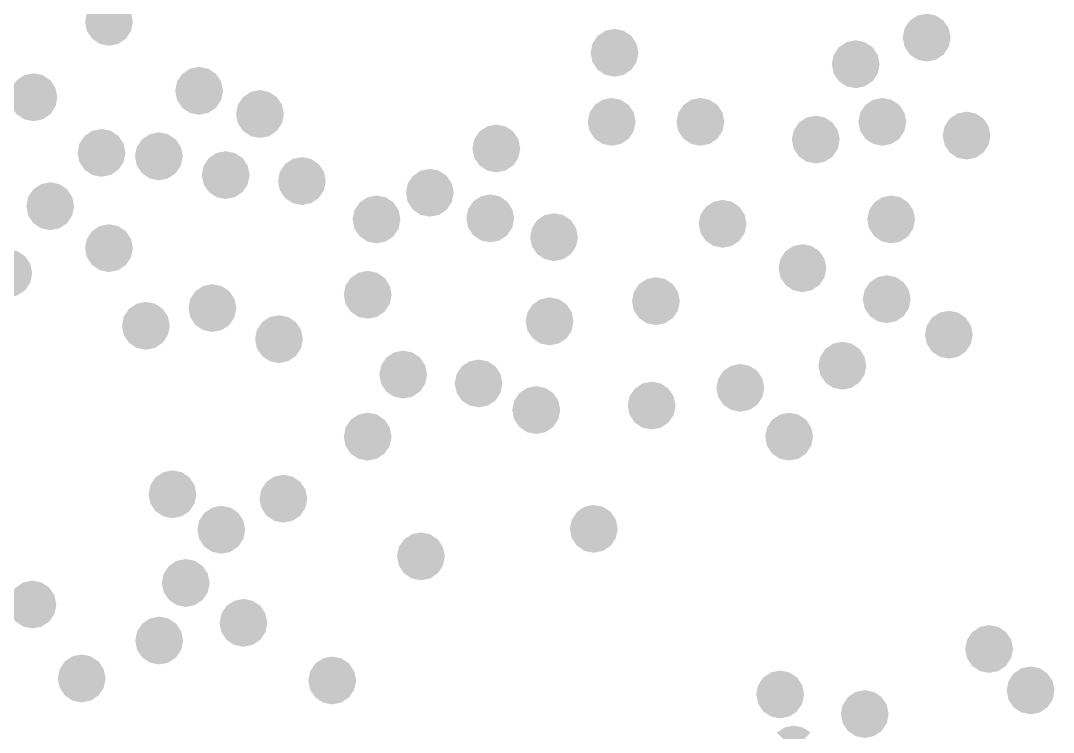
# Model space of a CAD drawing. Header units: millimetres. Extents: x 87938 to 265635, y 330093 to 434310.
# Drawn here: x 234868 to 236099, y 385795 to 386643 of the extents above; entities that cross this region are included whole.
import ezdxf

# ---------------------------------------------------------------- set-up
doc = ezdxf.new("R2010")
doc.units = ezdxf.units.MM

# ---------------------------------------------------------------- blocks, each defined once
blk = doc.blocks.new('A$C3F56660F')
at = {"lineweight": 0}
for points in [[(2596.2, 5117.8), (2596.2, 5146.4), (2576, 5138), (2585.3, 5144.2)], [(2596.2, 5117.8), (2616.3, 5138), (2596.2, 5146.4), (2607.1, 5144.2)], [(2596.2, 5117.8), (2576, 5138), (2567.7, 5117.8), (2569.8, 5128.8)], [(2596.2, 5117.8), (2624.7, 5117.8), (2616.3, 5138), (2622.5, 5128.8)], [(3570.9, 5099), (3570.9, 5127.5), (3550.8, 5119.1), (3560, 5125.3)], [(3570.9, 5099), (3591.1, 5119.1), (3570.9, 5127.5), (3581.8, 5125.3)], [(2596.2, 5117.8), (2567.7, 5117.8), (2576, 5097.7), (2569.8, 5106.9)], [(2596.2, 5117.8), (2576, 5097.7), (2596.2, 5089.3), (2585.3, 5091.5)], [(2596.2, 5117.8), (2596.2, 5089.3), (2616.3, 5097.7), (2607.1, 5091.5)], [(2596.2, 5117.8), (2616.3, 5097.7), (2624.7, 5117.8), (2622.5, 5106.9)], [(3198.8, 5080.9), (3198.8, 5109.4), (3178.6, 5101), (3187.9, 5107.2)], [(3198.8, 5080.9), (3219, 5101), (3198.8, 5109.4), (3209.7, 5107.2)], [(3570.9, 5099), (3550.8, 5119.1), (3542.4, 5099), (3544.6, 5109.9)], [(3570.9, 5099), (3599.4, 5099), (3591.1, 5119.1), (3597.3, 5109.9)], [(3198.8, 5080.9), (3178.6, 5101), (3170.3, 5080.9), (3172.5, 5091.8)], [(3198.8, 5080.9), (3227.3, 5080.9), (3219, 5101), (3225.1, 5091.8)], [(3570.9, 5099), (3542.4, 5099), (3550.8, 5078.8), (3544.6, 5088.1)], [(3570.9, 5099), (3550.8, 5078.8), (3570.9, 5070.5), (3560, 5072.6)], [(3570.9, 5099), (3570.9, 5070.5), (3591.1, 5078.8), (3581.8, 5072.6)], [(3570.9, 5099), (3591.1, 5078.8), (3599.4, 5099), (3597.3, 5088.1)], [(3486.3, 5067.3), (3466.2, 5087.4), (3457.8, 5067.3), (3460, 5078.2)], [(3486.3, 5067.3), (3486.3, 5095.8), (3466.2, 5087.4), (3475.4, 5093.6)], [(3486.3, 5067.3), (3506.5, 5087.4), (3486.3, 5095.8), (3497.2, 5093.6)], [(3486.3, 5067.3), (3514.8, 5067.3), (3506.5, 5087.4), (3512.7, 5078.2)], [(3198.8, 5080.9), (3170.3, 5080.9), (3178.6, 5060.7), (3172.5, 5070)], [(3198.8, 5080.9), (3178.6, 5060.7), (3198.8, 5052.4), (3187.9, 5054.5)], [(3198.8, 5080.9), (3198.8, 5052.4), (3219, 5060.7), (3209.7, 5054.5)], [(3198.8, 5080.9), (3219, 5060.7), (3227.3, 5080.9), (3225.1, 5070)], [(2703.6, 5035.6), (2703.6, 5064.1), (2683.5, 5055.7), (2692.7, 5061.9)], [(2703.6, 5035.6), (2723.8, 5055.7), (2703.6, 5064.1), (2714.5, 5061.9)], [(3486.3, 5067.3), (3457.8, 5067.3), (3466.2, 5047.1), (3460, 5056.4)], [(3486.3, 5067.3), (3466.2, 5047.1), (3486.3, 5038.8), (3475.4, 5040.9)], [(3486.3, 5067.3), (3486.3, 5038.8), (3506.5, 5047.1), (3497.2, 5040.9)], [(3486.3, 5067.3), (3506.5, 5047.1), (3514.8, 5067.3), (3512.7, 5056.4)], [(2506.2, 5027.9), (2486, 5048.1), (2477.7, 5027.9), (2479.8, 5038.8)], [(2506.2, 5027.9), (2506.2, 5056.4), (2486, 5048.1), (2495.3, 5054.3)], [(2506.2, 5027.9), (2526.4, 5048.1), (2506.2, 5056.4), (2517.1, 5054.3)], [(2506.2, 5027.9), (2534.7, 5027.9), (2526.4, 5048.1), (2532.5, 5038.8)], [(2703.6, 5035.6), (2683.5, 5055.7), (2675.1, 5035.6), (2677.3, 5046.5)], [(2703.6, 5035.6), (2732.1, 5035.6), (2723.8, 5055.7), (2730, 5046.5)], [(2703.6, 5035.6), (2675.1, 5035.6), (2683.5, 5015.4), (2677.3, 5024.7)], [(2703.6, 5035.6), (2683.5, 5015.4), (2703.6, 5007.1), (2692.7, 5009.2)], [(2703.6, 5035.6), (2703.6, 5007.1), (2723.8, 5015.4), (2714.5, 5009.2)], [(2703.6, 5035.6), (2723.8, 5015.4), (2732.1, 5035.6), (2730, 5024.7)], [(2776.2, 5008), (2776.2, 5036.5), (2756, 5028.1), (2765.3, 5034.3)], [(2776.2, 5008), (2796.3, 5028.1), (2776.2, 5036.5), (2787.1, 5034.3)], [(2506.2, 5027.9), (2477.7, 5027.9), (2486, 5007.8), (2479.8, 5017)], [(2506.2, 5027.9), (2486, 5007.8), (2506.2, 4999.4), (2495.3, 5001.6)], [(2506.2, 5027.9), (2506.2, 4999.4), (2526.4, 5007.8), (2517.1, 5001.6)], [(2506.2, 5027.9), (2526.4, 5007.8), (2534.7, 5027.9), (2532.5, 5017)], [(2776.2, 5008), (2756, 5028.1), (2747.7, 5008), (2749.8, 5018.9)], [(2776.2, 5008), (2804.7, 5008), (2796.3, 5028.1), (2802.5, 5018.9)], [(3195.5, 4998.6), (3195.5, 5027.1), (3175.3, 5018.8), (3184.5, 5024.9)], [(3195.5, 4998.6), (3215.6, 5018.8), (3195.5, 5027.1), (3206.4, 5024.9)], [(3301.2, 4998.6), (3301.2, 5027.1), (3281.1, 5018.8), (3290.3, 5024.9)], [(3301.2, 4998.6), (3321.4, 5018.8), (3301.2, 5027.1), (3312.1, 5024.9)], [(3518, 4998.6), (3518, 5027.1), (3497.9, 5018.8), (3507.1, 5024.9)], [(3518, 4998.6), (3538.2, 5018.8), (3518, 5027.1), (3529, 5024.9)], [(3195.5, 4998.6), (3175.3, 5018.8), (3166.9, 4998.6), (3169.1, 5009.5)], [(3195.5, 4998.6), (3224, 4998.6), (3215.6, 5018.8), (3221.8, 5009.5)], [(3301.2, 4998.6), (3281.1, 5018.8), (3272.7, 4998.6), (3274.9, 5009.5)], [(3301.2, 4998.6), (3329.7, 4998.6), (3321.4, 5018.8), (3327.6, 5009.5)], [(3518, 4998.6), (3497.9, 5018.8), (3489.5, 4998.6), (3491.7, 5009.5)], [(3518, 4998.6), (3546.6, 4998.6), (3538.2, 5018.8), (3544.4, 5009.5)], [(3618.5, 4982.2), (3618.5, 5010.7), (3598.3, 5002.4), (3607.6, 5008.6)], [(3618.5, 4982.2), (3638.7, 5002.4), (3618.5, 5010.7), (3629.4, 5008.6)], [(2776.2, 5008), (2747.7, 5008), (2756, 4987.8), (2749.8, 4997)], [(2776.2, 5008), (2756, 4987.8), (2776.2, 4979.4), (2765.3, 4981.6)], [(2776.2, 5008), (2776.2, 4979.4), (2796.3, 4987.8), (2787.1, 4981.6)], [(2776.2, 5008), (2796.3, 4987.8), (2804.7, 5008), (2802.5, 4997)], [(3195.5, 4998.6), (3166.9, 4998.6), (3175.3, 4978.4), (3169.1, 4987.7)], [(3195.5, 4998.6), (3175.3, 4978.4), (3195.5, 4970.1), (3184.5, 4972.3)], [(3195.5, 4998.6), (3195.5, 4970.1), (3215.6, 4978.4), (3206.4, 4972.3)], [(3195.5, 4998.6), (3215.6, 4978.4), (3224, 4998.6), (3221.8, 4987.7)], [(3301.2, 4998.6), (3272.7, 4998.6), (3281.1, 4978.4), (3274.9, 4987.7)], [(3301.2, 4998.6), (3281.1, 4978.4), (3301.2, 4970.1), (3290.3, 4972.3)], [(3301.2, 4998.6), (3301.2, 4970.1), (3321.4, 4978.4), (3312.1, 4972.3)], [(3301.2, 4998.6), (3321.4, 4978.4), (3329.7, 4998.6), (3327.6, 4987.7)], [(3438.7, 4977.5), (3438.7, 5006), (3418.6, 4997.6), (3427.8, 5003.8)], [(3438.7, 4977.5), (3458.9, 4997.6), (3438.7, 5006), (3449.6, 5003.8)], [(3518, 4998.6), (3489.5, 4998.6), (3497.9, 4978.4), (3491.7, 4987.7)], [(3518, 4998.6), (3497.9, 4978.4), (3518, 4970.1), (3507.1, 4972.3)], [(3518, 4998.6), (3518, 4970.1), (3538.2, 4978.4), (3529, 4972.3)], [(3518, 4998.6), (3538.2, 4978.4), (3546.6, 4998.6), (3544.4, 4987.7)], [(3618.5, 4982.2), (3598.3, 5002.4), (3590, 4982.2), (3592.2, 4993.1)], [(3618.5, 4982.2), (3647, 4982.2), (3638.7, 5002.4), (3644.8, 4993.1)], [(2587.3, 4961.6), (2587.3, 4990.1), (2567.1, 4981.8), (2576.4, 4988)], [(2587.3, 4961.6), (2607.4, 4981.8), (2587.3, 4990.1), (2598.2, 4988)], [(2655.7, 4957.6), (2655.7, 4986.1), (2635.5, 4977.7), (2644.8, 4983.9)], [(2655.7, 4957.6), (2675.8, 4977.7), (2655.7, 4986.1), (2666.6, 4983.9)], [(3058, 4966.9), (3037.8, 4987.1), (3029.4, 4966.9), (3031.6, 4977.8)], [(3058, 4966.9), (3058, 4995.4), (3037.8, 4987.1), (3047, 4993.2)], [(3058, 4966.9), (3078.1, 4987.1), (3058, 4995.4), (3068.9, 4993.2)], [(3058, 4966.9), (3086.5, 4966.9), (3078.1, 4987.1), (3084.3, 4977.8)], [(3438.7, 4977.5), (3418.6, 4997.6), (3410.2, 4977.5), (3412.4, 4988.4)], [(3438.7, 4977.5), (3467.2, 4977.5), (3458.9, 4997.6), (3465.1, 4988.4)], [(2587.3, 4961.6), (2567.1, 4981.8), (2558.8, 4961.6), (2560.9, 4972.5)], [(2587.3, 4961.6), (2615.8, 4961.6), (2607.4, 4981.8), (2613.6, 4972.5)], [(2655.7, 4957.6), (2635.5, 4977.7), (2627.2, 4957.6), (2629.3, 4968.5)], [(2655.7, 4957.6), (2684.2, 4957.6), (2675.8, 4977.7), (2682, 4968.5)], [(3438.7, 4977.5), (3410.2, 4977.5), (3418.6, 4957.3), (3412.4, 4966.6)], [(3438.7, 4977.5), (3418.6, 4957.3), (3438.7, 4949), (3427.8, 4951.1)], [(3438.7, 4977.5), (3438.7, 4949), (3458.9, 4957.3), (3449.6, 4951.1)], [(3438.7, 4977.5), (3458.9, 4957.3), (3467.2, 4977.5), (3465.1, 4966.6)], [(3618.5, 4982.2), (3590, 4982.2), (3598.3, 4962.1), (3592.2, 4971.3)], [(3618.5, 4982.2), (3598.3, 4962.1), (3618.5, 4953.7), (3607.6, 4955.9)], [(3618.5, 4982.2), (3618.5, 4953.7), (3638.7, 4962.1), (3629.4, 4955.9)], [(3618.5, 4982.2), (3638.7, 4962.1), (3647, 4982.2), (3644.8, 4971.3)], [(2587.3, 4961.6), (2558.8, 4961.6), (2567.1, 4941.5), (2560.9, 4950.7)], [(2587.3, 4961.6), (2567.1, 4941.5), (2587.3, 4933.1), (2576.4, 4935.3)], [(2587.3, 4961.6), (2587.3, 4933.1), (2607.4, 4941.5), (2598.2, 4935.3)], [(2587.3, 4961.6), (2607.4, 4941.5), (2615.8, 4961.6), (2613.6, 4950.7)], [(2735.4, 4935.2), (2735.4, 4963.7), (2715.2, 4955.4), (2724.4, 4961.5)], [(2735.4, 4935.2), (2755.5, 4955.4), (2735.4, 4963.7), (2746.3, 4961.5)], [(3058, 4966.9), (3029.4, 4966.9), (3037.8, 4946.7), (3031.6, 4956)], [(3058, 4966.9), (3037.8, 4946.7), (3058, 4938.4), (3047, 4940.6)], [(3058, 4966.9), (3058, 4938.4), (3078.1, 4946.7), (3068.9, 4940.6)], [(3058, 4966.9), (3078.1, 4946.7), (3086.5, 4966.9), (3084.3, 4956)], [(2655.7, 4957.6), (2627.2, 4957.6), (2635.5, 4937.4), (2629.3, 4946.7)], [(2655.7, 4957.6), (2635.5, 4937.4), (2655.7, 4929), (2644.8, 4931.2)], [(2655.7, 4957.6), (2655.7, 4929), (2675.8, 4937.4), (2666.6, 4931.2)], [(2655.7, 4957.6), (2675.8, 4937.4), (2684.2, 4957.6), (2682, 4946.7)], [(2735.4, 4935.2), (2715.2, 4955.4), (2706.8, 4935.2), (2709, 4946.1)], [(2735.4, 4935.2), (2763.9, 4935.2), (2755.5, 4955.4), (2761.7, 4946.1)], [(2826.2, 4928), (2826.2, 4956.6), (2806, 4948.2), (2815.3, 4954.4)], [(2826.2, 4928), (2846.3, 4948.2), (2826.2, 4956.6), (2837.1, 4954.4)], [(2826.2, 4928), (2806, 4948.2), (2797.7, 4928), (2799.8, 4939)], [(2826.2, 4928), (2854.7, 4928), (2846.3, 4948.2), (2852.5, 4939)], [(2978.6, 4914.1), (2978.6, 4942.6), (2958.5, 4934.2), (2967.7, 4940.4)], [(2978.6, 4914.1), (2998.8, 4934.2), (2978.6, 4942.6), (2989.5, 4940.4)], [(2526.2, 4898.1), (2526.2, 4926.6), (2506, 4918.2), (2515.3, 4924.4)], [(2526.2, 4898.1), (2546.3, 4918.2), (2526.2, 4926.6), (2537.1, 4924.4)], [(2735.4, 4935.2), (2706.8, 4935.2), (2715.2, 4915), (2709, 4924.3)], [(2735.4, 4935.2), (2715.2, 4915), (2735.4, 4906.7), (2724.4, 4908.9)], [(2735.4, 4935.2), (2735.4, 4906.7), (2755.5, 4915), (2746.3, 4908.9)], [(2735.4, 4935.2), (2755.5, 4915), (2763.9, 4935.2), (2761.7, 4924.3)], [(2826.2, 4928), (2797.7, 4928), (2806, 4907.9), (2799.8, 4917.1)], [(2826.2, 4928), (2806, 4907.9), (2826.2, 4899.5), (2815.3, 4901.7)], [(2826.2, 4928), (2826.2, 4899.5), (2846.3, 4907.9), (2837.1, 4901.7)], [(2826.2, 4928), (2846.3, 4907.9), (2854.7, 4928), (2852.5, 4917.1)], [(2978.6, 4914.1), (2958.5, 4934.2), (2950.1, 4914.1), (2952.3, 4925)], [(2978.6, 4914.1), (3007.1, 4914.1), (2998.8, 4934.2), (3005, 4925)], [(2526.2, 4898.1), (2506, 4918.2), (2497.7, 4898.1), (2499.8, 4909)], [(2526.2, 4898.1), (2554.7, 4898.1), (2546.3, 4918.2), (2552.5, 4909)], [(2978.6, 4914.1), (2950.1, 4914.1), (2958.5, 4893.9), (2952.3, 4903.2)], [(2978.6, 4914.1), (2958.5, 4893.9), (2978.6, 4885.6), (2967.7, 4887.7)], [(2978.6, 4914.1), (2978.6, 4885.6), (2998.8, 4893.9), (2989.5, 4887.7)], [(2978.6, 4914.1), (2998.8, 4893.9), (3007.1, 4914.1), (3005, 4903.2)], [(3050.7, 4883.6), (3050.7, 4912.1), (3030.5, 4903.7), (3039.8, 4909.9)], [(3050.7, 4883.6), (3070.8, 4903.7), (3050.7, 4912.1), (3061.6, 4909.9)], [(2915.2, 4882.4), (2895, 4902.5), (2886.6, 4882.4), (2888.8, 4893.3)], [(2915.2, 4882.4), (2915.2, 4910.9), (2895, 4902.5), (2904.3, 4908.7)], [(2915.2, 4882.4), (2935.3, 4902.5), (2915.2, 4910.9), (2926.1, 4908.7)], [(2915.2, 4882.4), (2943.7, 4882.4), (2935.3, 4902.5), (2941.5, 4893.3)], [(3050.7, 4883.6), (3030.5, 4903.7), (3022.2, 4883.6), (3024.3, 4894.5)], [(3050.7, 4883.6), (3079.2, 4883.6), (3070.8, 4903.7), (3077, 4894.5)], [(3327.7, 4877.1), (3327.7, 4905.6), (3307.5, 4897.2), (3316.8, 4903.4)], [(3327.7, 4877.1), (3347.8, 4897.2), (3327.7, 4905.6), (3338.6, 4903.4)], [(3528.6, 4882.4), (3508.5, 4902.5), (3500.1, 4882.4), (3502.3, 4893.3)], [(3528.6, 4882.4), (3528.6, 4910.9), (3508.5, 4902.5), (3517.7, 4908.7)], [(3528.6, 4882.4), (3548.8, 4902.5), (3528.6, 4910.9), (3539.5, 4908.7)], [(3528.6, 4882.4), (3557.1, 4882.4), (3548.8, 4902.5), (3555, 4893.3)], [(2526.2, 4898.1), (2497.7, 4898.1), (2506, 4877.9), (2499.8, 4887.2)], [(2526.2, 4898.1), (2506, 4877.9), (2526.2, 4869.6), (2515.3, 4871.7)], [(2526.2, 4898.1), (2526.2, 4869.6), (2546.3, 4877.9), (2537.1, 4871.7)], [(2526.2, 4898.1), (2546.3, 4877.9), (2554.7, 4898.1), (2552.5, 4887.2)], [(3126.7, 4861.2), (3126.7, 4889.7), (3106.5, 4881.4), (3115.8, 4887.6)], [(3126.7, 4861.2), (3146.9, 4881.4), (3126.7, 4889.7), (3137.6, 4887.6)], [(3327.7, 4877.1), (3307.5, 4897.2), (3299.1, 4877.1), (3301.3, 4888)], [(3327.7, 4877.1), (3356.2, 4877.1), (3347.8, 4897.2), (3354, 4888)], [(2596.2, 4848.1), (2596.2, 4876.6), (2576, 4868.3), (2585.3, 4874.5)], [(2596.2, 4848.1), (2616.3, 4868.3), (2596.2, 4876.6), (2607.1, 4874.5)], [(2915.2, 4882.4), (2886.6, 4882.4), (2895, 4862.2), (2888.8, 4871.5)], [(2915.2, 4882.4), (2895, 4862.2), (2915.2, 4853.9), (2904.3, 4856)], [(2915.2, 4882.4), (2915.2, 4853.9), (2935.3, 4862.2), (2926.1, 4856)], [(2915.2, 4882.4), (2935.3, 4862.2), (2943.7, 4882.4), (2941.5, 4871.5)], [(3050.7, 4883.6), (3022.2, 4883.6), (3030.5, 4863.4), (3024.3, 4872.7)], [(3050.7, 4883.6), (3030.5, 4863.4), (3050.7, 4855.1), (3039.8, 4857.2)], [(3050.7, 4883.6), (3050.7, 4855.1), (3070.8, 4863.4), (3061.6, 4857.2)], [(3050.7, 4883.6), (3070.8, 4863.4), (3079.2, 4883.6), (3077, 4872.7)], [(3126.7, 4861.2), (3106.5, 4881.4), (3098.2, 4861.2), (3100.4, 4872.1)], [(3126.7, 4861.2), (3155.2, 4861.2), (3146.9, 4881.4), (3153, 4872.1)], [(3327.7, 4877.1), (3299.1, 4877.1), (3307.5, 4856.9), (3301.3, 4866.2)], [(3327.7, 4877.1), (3307.5, 4856.9), (3327.7, 4848.6), (3316.8, 4850.7)], [(3327.7, 4877.1), (3327.7, 4848.6), (3347.8, 4856.9), (3338.6, 4850.7)], [(3327.7, 4877.1), (3347.8, 4856.9), (3356.2, 4877.1), (3354, 4866.2)], [(3528.6, 4882.4), (3500.1, 4882.4), (3508.5, 4862.2), (3502.3, 4871.5)], [(3528.6, 4882.4), (3508.5, 4862.2), (3528.6, 4853.9), (3517.7, 4856)], [(3528.6, 4882.4), (3528.6, 4853.9), (3548.8, 4862.2), (3539.5, 4856)], [(3528.6, 4882.4), (3548.8, 4862.2), (3557.1, 4882.4), (3555, 4871.5)], [(2596.2, 4848.1), (2576, 4868.3), (2567.7, 4848.1), (2569.8, 4859)], [(2596.2, 4848.1), (2624.7, 4848.1), (2616.3, 4868.3), (2622.5, 4859)], [(3126.7, 4861.2), (3098.2, 4861.2), (3106.5, 4841.1), (3100.4, 4850.3)], [(3126.7, 4861.2), (3106.5, 4841.1), (3126.7, 4832.7), (3115.8, 4834.9)], [(3126.7, 4861.2), (3126.7, 4832.7), (3146.9, 4841.1), (3137.6, 4834.9)], [(3126.7, 4861.2), (3146.9, 4841.1), (3155.2, 4861.2), (3153, 4850.3)], [(3422.9, 4824.3), (3422.9, 4852.8), (3402.7, 4844.4), (3411.9, 4850.6)], [(3422.9, 4824.3), (3443, 4844.4), (3422.9, 4852.8), (3433.8, 4850.6)], [(2476.2, 4818.2), (2496.4, 4838.3), (2476.2, 4846.7), (2487.1, 4844.5)], [(2476.2, 4818.2), (2504.7, 4818.2), (2496.4, 4838.3), (2502.5, 4829.1)], [(2596.2, 4848.1), (2567.7, 4848.1), (2576, 4828), (2569.8, 4837.2)], [(2596.2, 4848.1), (2576, 4828), (2596.2, 4819.6), (2585.3, 4821.8)], [(2596.2, 4848.1), (2596.2, 4819.6), (2616.3, 4828), (2607.1, 4821.8)], [(2596.2, 4848.1), (2616.3, 4828), (2624.7, 4848.1), (2622.5, 4837.2)], [(3422.9, 4824.3), (3402.7, 4844.4), (3394.3, 4824.3), (3396.5, 4835.2)], [(3422.9, 4824.3), (3451.4, 4824.3), (3443, 4844.4), (3449.2, 4835.2)], [(2476.2, 4818.2), (2476.2, 4789.6), (2496.4, 4798), (2487.1, 4791.8)], [(2476.2, 4818.2), (2496.4, 4798), (2504.7, 4818.2), (2502.5, 4807.2)], [(2904.6, 4792.6), (2904.6, 4821.1), (2884.4, 4812.7), (2893.7, 4818.9)], [(2904.6, 4792.6), (2924.7, 4812.7), (2904.6, 4821.1), (2915.5, 4818.9)], [(3248.2, 4784.9), (3248.2, 4813.4), (3228, 4805.1), (3237.3, 4811.3)], [(3248.2, 4784.9), (3268.3, 4805.1), (3248.2, 4813.4), (3259.1, 4811.3)], [(3422.9, 4824.3), (3394.3, 4824.3), (3402.7, 4804.1), (3396.5, 4813.3)], [(3422.9, 4824.3), (3402.7, 4804.1), (3422.9, 4795.7), (3411.9, 4797.9)], [(3422.9, 4824.3), (3422.9, 4795.7), (3443, 4804.1), (3433.8, 4797.9)], [(3422.9, 4824.3), (3443, 4804.1), (3451.4, 4824.3), (3449.2, 4813.3)], [(3523.3, 4787.3), (3523.3, 4815.8), (3503.2, 4807.4), (3512.4, 4813.6)], [(3523.3, 4787.3), (3543.5, 4807.4), (3523.3, 4815.8), (3534.2, 4813.6)], [(2719.5, 4776.7), (2719.5, 4805.2), (2699.3, 4796.9), (2708.6, 4803)], [(2719.5, 4776.7), (2739.6, 4796.9), (2719.5, 4805.2), (2730.4, 4803)], [(2904.6, 4792.6), (2884.4, 4812.7), (2876.1, 4792.6), (2878.2, 4803.5)], [(2904.6, 4792.6), (2933.1, 4792.6), (2924.7, 4812.7), (2930.9, 4803.5)], [(3248.2, 4784.9), (3228, 4805.1), (3219.7, 4784.9), (3221.8, 4795.8)], [(3248.2, 4784.9), (3276.7, 4784.9), (3268.3, 4805.1), (3274.5, 4795.8)], [(3523.3, 4787.3), (3503.2, 4807.4), (3494.8, 4787.3), (3497, 4798.2)], [(3523.3, 4787.3), (3551.8, 4787.3), (3543.5, 4807.4), (3549.7, 4798.2)], [(2719.5, 4776.7), (2699.3, 4796.9), (2691, 4776.7), (2693.1, 4787.6)], [(2719.5, 4776.7), (2748, 4776.7), (2739.6, 4796.9), (2745.8, 4787.6)], [(2904.6, 4792.6), (2876.1, 4792.6), (2884.4, 4772.4), (2878.2, 4781.6)], [(2904.6, 4792.6), (2884.4, 4772.4), (2904.6, 4764), (2893.7, 4766.2)], [(2904.6, 4792.6), (2904.6, 4764), (2924.7, 4772.4), (2915.5, 4766.2)], [(2904.6, 4792.6), (2924.7, 4772.4), (2933.1, 4792.6), (2930.9, 4781.6)], [(3121.4, 4760.9), (3121.4, 4789.4), (3101.3, 4781), (3110.5, 4787.2)], [(3121.4, 4760.9), (3141.6, 4781), (3121.4, 4789.4), (3132.3, 4787.2)], [(2640.2, 4755.6), (2640.2, 4784.1), (2620, 4775.7), (2629.3, 4781.9)], [(2640.2, 4755.6), (2660.3, 4775.7), (2640.2, 4784.1), (2651.1, 4781.9)], [(2719.5, 4776.7), (2691, 4776.7), (2699.3, 4756.5), (2693.1, 4765.8)], [(2719.5, 4776.7), (2699.3, 4756.5), (2719.5, 4748.2), (2708.6, 4750.4)], [(2719.5, 4776.7), (2719.5, 4748.2), (2739.6, 4756.5), (2730.4, 4750.4)], [(2719.5, 4776.7), (2739.6, 4756.5), (2748, 4776.7), (2745.8, 4765.8)], [(3121.4, 4760.9), (3101.3, 4781), (3092.9, 4760.9), (3095.1, 4771.8)], [(3121.4, 4760.9), (3149.9, 4760.9), (3141.6, 4781), (3147.8, 4771.8)], [(3248.2, 4784.9), (3219.7, 4784.9), (3228, 4764.8), (3221.8, 4774)], [(3248.2, 4784.9), (3228, 4764.8), (3248.2, 4756.4), (3237.3, 4758.6)], [(3248.2, 4784.9), (3248.2, 4756.4), (3268.3, 4764.8), (3259.1, 4758.6)], [(3248.2, 4784.9), (3268.3, 4764.8), (3276.7, 4784.9), (3274.5, 4774)], [(3523.3, 4787.3), (3494.8, 4787.3), (3503.2, 4767.1), (3497, 4776.4)], [(3523.3, 4787.3), (3503.2, 4767.1), (3523.3, 4758.8), (3512.4, 4760.9)], [(3523.3, 4787.3), (3523.3, 4758.8), (3543.5, 4767.1), (3534.2, 4760.9)], [(3523.3, 4787.3), (3543.5, 4767.1), (3551.8, 4787.3), (3549.7, 4776.4)], [(2640.2, 4755.6), (2620, 4775.7), (2611.7, 4755.6), (2613.8, 4766.5)], [(2640.2, 4755.6), (2668.7, 4755.6), (2660.3, 4775.7), (2666.5, 4766.5)], [(2798.8, 4739.7), (2798.8, 4768.2), (2778.7, 4759.9), (2787.9, 4766.1)], [(2798.8, 4739.7), (2819, 4759.9), (2798.8, 4768.2), (2809.7, 4766.1)], [(3597.4, 4745), (3577.2, 4765.2), (3568.9, 4745), (3571, 4755.9)], [(3597.4, 4745), (3597.4, 4773.5), (3577.2, 4765.2), (3586.5, 4771.3)], [(3597.4, 4745), (3617.5, 4765.2), (3597.4, 4773.5), (3608.3, 4771.3)], [(3597.4, 4745), (3625.9, 4745), (3617.5, 4765.2), (3623.7, 4755.9)], [(2640.2, 4755.6), (2611.7, 4755.6), (2620, 4735.4), (2613.8, 4744.7)], [(2640.2, 4755.6), (2620, 4735.4), (2640.2, 4727.1), (2629.3, 4729.2)], [(2640.2, 4755.6), (2640.2, 4727.1), (2660.3, 4735.4), (2651.1, 4729.2)], [(2640.2, 4755.6), (2660.3, 4735.4), (2668.7, 4755.6), (2666.5, 4744.7)], [(2798.8, 4739.7), (2778.7, 4759.9), (2770.3, 4739.7), (2772.5, 4750.6)], [(2798.8, 4739.7), (2827.3, 4739.7), (2819, 4759.9), (2825.2, 4750.6)], [(3121.4, 4760.9), (3092.9, 4760.9), (3101.3, 4740.7), (3095.1, 4749.9)], [(3121.4, 4760.9), (3101.3, 4740.7), (3121.4, 4732.3), (3110.5, 4734.5)], [(3121.4, 4760.9), (3121.4, 4732.3), (3141.6, 4740.7), (3132.3, 4734.5)], [(3121.4, 4760.9), (3141.6, 4740.7), (3149.9, 4760.9), (3147.8, 4749.9)], [(2798.8, 4739.7), (2770.3, 4739.7), (2778.7, 4719.6), (2772.5, 4728.8)], [(2798.8, 4739.7), (2778.7, 4719.6), (2798.8, 4711.2), (2787.9, 4713.4)], [(2798.8, 4739.7), (2798.8, 4711.2), (2819, 4719.6), (2809.7, 4713.4)], [(2798.8, 4739.7), (2819, 4719.6), (2827.3, 4739.7), (2825.2, 4728.8)], [(3597.4, 4745), (3568.9, 4745), (3577.2, 4724.8), (3571, 4734.1)], [(3597.4, 4745), (3577.2, 4724.8), (3597.4, 4716.5), (3586.5, 4718.7)], [(3597.4, 4745), (3597.4, 4716.5), (3617.5, 4724.8), (3608.3, 4718.7)], [(3597.4, 4745), (3617.5, 4724.8), (3625.9, 4745), (3623.7, 4734.1)], [(3470.5, 4708), (3450.3, 4728.2), (3441.9, 4708), (3444.1, 4718.9)], [(3470.5, 4708), (3470.5, 4736.5), (3450.3, 4728.2), (3459.5, 4734.4)], [(3470.5, 4708), (3490.6, 4728.2), (3470.5, 4736.5), (3481.4, 4734.4)], [(3470.5, 4708), (3499, 4708), (3490.6, 4728.2), (3496.8, 4718.9)], [(2946.9, 4697.5), (2926.7, 4717.6), (2918.4, 4697.5), (2920.6, 4708.4)], [(2946.9, 4697.5), (2946.9, 4726), (2926.7, 4717.6), (2936, 4723.8)], [(2946.9, 4697.5), (2967.1, 4717.6), (2946.9, 4726), (2957.8, 4723.8)], [(2946.9, 4697.5), (2975.4, 4697.5), (2967.1, 4717.6), (2973.2, 4708.4)], [(3036.8, 4686.9), (3036.8, 4715.4), (3016.6, 4707.1), (3025.9, 4713.2)], [(3036.8, 4686.9), (3057, 4707.1), (3036.8, 4715.4), (3047.7, 4713.2)], [(3036.8, 4686.9), (3016.6, 4707.1), (3008.3, 4686.9), (3010.5, 4697.8)], [(3036.8, 4686.9), (3065.3, 4686.9), (3057, 4707.1), (3063.1, 4697.8)], [(3348.8, 4681.6), (3348.8, 4710.1), (3328.7, 4701.8), (3337.9, 4707.9)], [(3348.8, 4681.6), (3369, 4701.8), (3348.8, 4710.1), (3359.7, 4707.9)], [(3470.5, 4708), (3441.9, 4708), (3450.3, 4687.9), (3444.1, 4697.1)], [(3470.5, 4708), (3450.3, 4687.9), (3470.5, 4679.5), (3459.5, 4681.7)], [(3470.5, 4708), (3470.5, 4679.5), (3490.6, 4687.9), (3481.4, 4681.7)], [(3470.5, 4708), (3490.6, 4687.9), (3499, 4708), (3496.8, 4697.1)], [(2946.9, 4697.5), (2918.4, 4697.5), (2926.7, 4677.3), (2920.6, 4686.5)], [(2946.9, 4697.5), (2926.7, 4677.3), (2946.9, 4668.9), (2936, 4671.1)], [(2946.9, 4697.5), (2946.9, 4668.9), (2967.1, 4677.3), (2957.8, 4671.1)], [(2946.9, 4697.5), (2967.1, 4677.3), (2975.4, 4697.5), (2973.2, 4686.5)], [(3348.8, 4681.6), (3328.7, 4701.8), (3320.3, 4681.6), (3322.5, 4692.5)], [(3348.8, 4681.6), (3377.3, 4681.6), (3369, 4701.8), (3375.2, 4692.5)], [(3036.8, 4686.9), (3008.3, 4686.9), (3016.6, 4666.7), (3010.5, 4676)], [(3036.8, 4686.9), (3016.6, 4666.7), (3036.8, 4658.4), (3025.9, 4660.5)], [(3036.8, 4686.9), (3057, 4666.7), (3065.3, 4686.9), (3063.1, 4676)], [(3036.8, 4686.9), (3036.8, 4658.4), (3057, 4666.7), (3047.7, 4660.5)], [(3105.5, 4655.2), (3105.5, 4683.7), (3085.4, 4675.4), (3094.6, 4681.5)], [(3105.5, 4655.2), (3125.7, 4675.4), (3105.5, 4683.7), (3116.5, 4681.5)], [(3243, 4660.5), (3222.9, 4680.6), (3214.5, 4660.5), (3216.7, 4671.4)], [(3243, 4660.5), (3243, 4689), (3222.9, 4680.6), (3232.1, 4686.8)], [(3243, 4660.5), (3263.2, 4680.6), (3243, 4689), (3254, 4686.8)], [(3243, 4660.5), (3271.6, 4660.5), (3263.2, 4680.6), (3269.4, 4671.4)], [(3348.8, 4681.6), (3320.3, 4681.6), (3328.7, 4661.4), (3322.5, 4670.7)], [(3348.8, 4681.6), (3328.7, 4661.4), (3348.8, 4653.1), (3337.9, 4655.3)], [(3348.8, 4681.6), (3348.8, 4653.1), (3369, 4661.4), (3359.7, 4655.3)], [(3348.8, 4681.6), (3369, 4661.4), (3377.3, 4681.6), (3375.2, 4670.7)], [(3105.5, 4655.2), (3085.4, 4675.4), (3077, 4655.2), (3079.2, 4666.1)], [(3105.5, 4655.2), (3134.1, 4655.2), (3125.7, 4675.4), (3131.9, 4666.1)], [(3105.5, 4655.2), (3077, 4655.2), (3085.4, 4635), (3079.2, 4644.3)], [(3105.5, 4655.2), (3085.4, 4635), (3105.5, 4626.7), (3094.6, 4628.8)], [(3105.5, 4655.2), (3105.5, 4626.7), (3125.7, 4635), (3116.5, 4628.8)], [(3105.5, 4655.2), (3125.7, 4635), (3134.1, 4655.2), (3131.9, 4644.3)], [(3243, 4660.5), (3214.5, 4660.5), (3222.9, 4640.3), (3216.7, 4649.6)], [(3243, 4660.5), (3222.9, 4640.3), (3243, 4632), (3232.1, 4634.1)], [(3243, 4660.5), (3243, 4632), (3263.2, 4640.3), (3254, 4634.1)], [(3243, 4660.5), (3263.2, 4640.3), (3271.6, 4660.5), (3269.4, 4649.6)], [(2904.6, 4623.5), (2884.4, 4643.7), (2876.1, 4623.5), (2878.2, 4634.4)], [(2904.6, 4623.5), (2904.6, 4652), (2884.4, 4643.7), (2893.7, 4649.8)], [(2904.6, 4623.5), (2924.7, 4643.7), (2904.6, 4652), (2915.5, 4649.8)], [(2904.6, 4623.5), (2933.1, 4623.5), (2924.7, 4643.7), (2930.9, 4634.4)], [(3407, 4623.5), (3386.8, 4643.7), (3378.5, 4623.5), (3380.6, 4634.4)], [(3407, 4623.5), (3407, 4652), (3386.8, 4643.7), (3396.1, 4649.8)], [(3407, 4623.5), (3427.1, 4643.7), (3407, 4652), (3417.9, 4649.8)], [(3407, 4623.5), (3435.5, 4623.5), (3427.1, 4643.7), (3433.3, 4634.4)], [(2904.6, 4623.5), (2876.1, 4623.5), (2884.4, 4603.3), (2878.2, 4612.6)], [(2904.6, 4623.5), (2884.4, 4603.3), (2904.6, 4595), (2893.7, 4597.1)], [(2904.6, 4623.5), (2904.6, 4595), (2924.7, 4603.3), (2915.5, 4597.1)], [(2904.6, 4623.5), (2924.7, 4603.3), (2933.1, 4623.5), (2930.9, 4612.6)], [(3407, 4623.5), (3378.5, 4623.5), (3386.8, 4603.3), (3380.6, 4612.6)], [(3407, 4623.5), (3386.8, 4603.3), (3407, 4595), (3396.1, 4597.1)], [(3407, 4623.5), (3407, 4595), (3427.1, 4603.3), (3417.9, 4597.1)], [(3407, 4623.5), (3427.1, 4603.3), (3435.5, 4623.5), (3433.3, 4612.6)], [(2671.9, 4554.8), (2671.9, 4583.3), (2651.7, 4575), (2661, 4581.2)], [(2671.9, 4554.8), (2692.1, 4575), (2671.9, 4583.3), (2682.8, 4581.2)], [(2671.9, 4554.8), (2651.7, 4575), (2643.4, 4554.8), (2645.6, 4565.7)], [(2671.9, 4554.8), (2700.4, 4554.8), (2692.1, 4575), (2698.2, 4565.7)], [(2804.1, 4549.5), (2783.9, 4569.7), (2775.6, 4549.5), (2777.8, 4560.4)], [(2804.1, 4549.5), (2804.1, 4578), (2783.9, 4569.7), (2793.2, 4575.9)], [(2804.1, 4549.5), (2824.3, 4569.7), (2804.1, 4578), (2815, 4575.9)], [(2804.1, 4549.5), (2832.6, 4549.5), (2824.3, 4569.7), (2830.4, 4560.4)], [(2671.9, 4554.8), (2643.4, 4554.8), (2651.7, 4534.6), (2645.6, 4543.9)], [(2671.9, 4554.8), (2651.7, 4534.6), (2671.9, 4526.3), (2661, 4528.5)], [(2671.9, 4554.8), (2671.9, 4526.3), (2692.1, 4534.6), (2682.8, 4528.5)], [(2671.9, 4554.8), (2692.1, 4534.6), (2700.4, 4554.8), (2698.2, 4543.9)], [(2804.1, 4549.5), (2775.6, 4549.5), (2783.9, 4529.4), (2777.8, 4538.6)], [(2804.1, 4549.5), (2783.9, 4529.4), (2804.1, 4521), (2793.2, 4523.2)], [(2804.1, 4549.5), (2804.1, 4521), (2824.3, 4529.4), (2815, 4523.2)], [(2804.1, 4549.5), (2824.3, 4529.4), (2832.6, 4549.5), (2830.4, 4538.6)], [(2730.1, 4512.5), (2709.9, 4532.7), (2701.6, 4512.5), (2703.7, 4523.5)], [(2730.1, 4512.5), (2730.1, 4541.1), (2709.9, 4532.7), (2719.2, 4538.9)], [(2730.1, 4512.5), (2750.2, 4532.7), (2730.1, 4541.1), (2741, 4538.9)], [(2730.1, 4512.5), (2758.6, 4512.5), (2750.2, 4532.7), (2756.4, 4523.5)], [(3174.1, 4513.6), (3154, 4533.8), (3145.6, 4513.6), (3147.8, 4524.5)], [(3174.1, 4513.6), (3174.1, 4542.1), (3154, 4533.8), (3163.2, 4540)], [(3174.1, 4513.6), (3194.3, 4533.8), (3174.1, 4542.1), (3185, 4540)], [(3174.1, 4513.6), (3202.6, 4513.6), (3194.3, 4533.8), (3200.5, 4524.5)], [(2730.1, 4512.5), (2701.6, 4512.5), (2709.9, 4492.4), (2703.7, 4501.6)], [(2730.1, 4512.5), (2709.9, 4492.4), (2730.1, 4484), (2719.2, 4486.2)], [(2730.1, 4512.5), (2730.1, 4484), (2750.2, 4492.4), (2741, 4486.2)], [(2730.1, 4512.5), (2750.2, 4492.4), (2758.6, 4512.5), (2756.4, 4501.6)], [(2968, 4480.8), (2968, 4509.4), (2947.9, 4501), (2957.1, 4507.2)], [(2968, 4480.8), (2988.2, 4501), (2968, 4509.4), (2979, 4507.2)], [(3174.1, 4513.6), (3145.6, 4513.6), (3154, 4493.5), (3147.8, 4502.7)], [(3174.1, 4513.6), (3154, 4493.5), (3174.1, 4485.1), (3163.2, 4487.3)], [(3174.1, 4513.6), (3174.1, 4485.1), (3194.3, 4493.5), (3185, 4487.3)], [(3174.1, 4513.6), (3194.3, 4493.5), (3202.6, 4513.6), (3200.5, 4502.7)], [(2968, 4480.8), (2947.9, 4501), (2939.5, 4480.8), (2941.7, 4491.8)], [(2968, 4480.8), (2996.6, 4480.8), (2988.2, 4501), (2994.4, 4491.8)], [(2687.8, 4449.1), (2667.6, 4469.3), (2659.2, 4449.1), (2661.4, 4460.1)], [(2687.8, 4449.1), (2687.8, 4477.7), (2667.6, 4469.3), (2676.8, 4475.5)], [(2687.8, 4449.1), (2707.9, 4469.3), (2687.8, 4477.7), (2698.7, 4475.5)], [(2687.8, 4449.1), (2716.3, 4449.1), (2707.9, 4469.3), (2714.1, 4460.1)], [(2968, 4480.8), (2939.5, 4480.8), (2947.9, 4460.7), (2941.7, 4469.9)], [(2968, 4480.8), (2947.9, 4460.7), (2968, 4452.3), (2957.1, 4454.5)], [(2968, 4480.8), (2968, 4452.3), (2988.2, 4460.7), (2979, 4454.5)], [(2968, 4480.8), (2988.2, 4460.7), (2996.6, 4480.8), (2994.4, 4469.9)], [(2504.9, 4423.4), (2504.9, 4451.9), (2484.8, 4443.6), (2494, 4449.7)], [(2504.9, 4423.4), (2525.1, 4443.6), (2504.9, 4451.9), (2515.9, 4449.7)], [(2687.8, 4449.1), (2659.2, 4449.1), (2667.6, 4429), (2661.4, 4438.2)], [(2687.8, 4449.1), (2667.6, 4429), (2687.8, 4420.6), (2676.8, 4422.8)], [(2687.8, 4449.1), (2687.8, 4420.6), (2707.9, 4429), (2698.7, 4422.8)], [(2687.8, 4449.1), (2707.9, 4429), (2716.3, 4449.1), (2714.1, 4438.2)], [(2504.9, 4423.4), (2484.8, 4443.6), (2476.4, 4423.4), (2478.6, 4434.3)], [(2504.9, 4423.4), (2533.5, 4423.4), (2525.1, 4443.6), (2531.3, 4434.3)], [(2504.9, 4423.4), (2476.4, 4423.4), (2484.8, 4403.2), (2478.6, 4412.5)], [(2504.9, 4423.4), (2484.8, 4403.2), (2504.9, 4394.9), (2494, 4397.1)], [(2504.9, 4423.4), (2504.9, 4394.9), (2525.1, 4403.2), (2515.9, 4397.1)], [(2504.9, 4423.4), (2525.1, 4403.2), (2533.5, 4423.4), (2531.3, 4412.5)], [(2756.5, 4401.6), (2736.3, 4421.8), (2728, 4401.6), (2730.2, 4412.5)], [(2756.5, 4401.6), (2756.5, 4430.1), (2736.3, 4421.8), (2745.6, 4427.9)], [(2756.5, 4401.6), (2776.7, 4421.8), (2756.5, 4430.1), (2767.4, 4427.9)], [(2756.5, 4401.6), (2785, 4401.6), (2776.7, 4421.8), (2782.8, 4412.5)], [(2656, 4380.5), (2656, 4409), (2635.9, 4400.6), (2645.1, 4406.8)], [(2656, 4380.5), (2676.2, 4400.6), (2656, 4409), (2666.9, 4406.8)], [(2656, 4380.5), (2635.9, 4400.6), (2627.5, 4380.5), (2629.7, 4391.4)], [(2656, 4380.5), (2684.5, 4380.5), (2676.2, 4400.6), (2682.4, 4391.4)], [(2756.5, 4401.6), (2728, 4401.6), (2736.3, 4381.4), (2730.2, 4390.7)], [(2756.5, 4401.6), (2736.3, 4381.4), (2756.5, 4373.1), (2745.6, 4375.3)], [(2756.5, 4401.6), (2756.5, 4373.1), (2776.7, 4381.4), (2767.4, 4375.3)], [(2756.5, 4401.6), (2776.7, 4381.4), (2785, 4401.6), (2782.8, 4390.7)], [(3645.4, 4370.5), (3645.4, 4399), (3625.2, 4390.6), (3634.5, 4396.8)], [(3645.4, 4370.5), (3665.5, 4390.6), (3645.4, 4399), (3656.3, 4396.8)], [(3645.4, 4370.5), (3625.2, 4390.6), (3616.9, 4370.5), (3619, 4381.4)], [(3645.4, 4370.5), (3673.9, 4370.5), (3665.5, 4390.6), (3671.7, 4381.4)], [(2656, 4380.5), (2627.5, 4380.5), (2635.9, 4360.3), (2629.7, 4369.6)], [(2656, 4380.5), (2635.9, 4360.3), (2656, 4352), (2645.1, 4354.1)], [(2656, 4380.5), (2656, 4352), (2676.2, 4360.3), (2666.9, 4354.1)], [(2656, 4380.5), (2676.2, 4360.3), (2684.5, 4380.5), (2682.4, 4369.6)], [(3645.4, 4370.5), (3616.9, 4370.5), (3625.2, 4350.3), (3619, 4359.6)], [(3645.4, 4370.5), (3625.2, 4350.3), (3645.4, 4342), (3634.5, 4344.1)], [(3645.4, 4370.5), (3645.4, 4342), (3665.5, 4350.3), (3656.3, 4344.1)], [(3645.4, 4370.5), (3665.5, 4350.3), (3673.9, 4370.5), (3671.7, 4359.6)], [(2563.7, 4335.4), (2563.7, 4363.9), (2543.5, 4355.5), (2552.8, 4361.7)], [(2563.7, 4335.4), (2583.9, 4355.5), (2563.7, 4363.9), (2574.6, 4361.7)], [(2862.3, 4332.9), (2862.3, 4361.4), (2842.1, 4353.1), (2851.4, 4359.3)], [(2862.3, 4332.9), (2882.4, 4353.1), (2862.3, 4361.4), (2873.2, 4359.3)], [(2563.7, 4335.4), (2543.5, 4355.5), (2535.2, 4335.4), (2537.4, 4346.3)], [(2563.7, 4335.4), (2592.2, 4335.4), (2583.9, 4355.5), (2590, 4346.3)], [(2862.3, 4332.9), (2842.1, 4353.1), (2833.8, 4332.9), (2835.9, 4343.8)], [(2862.3, 4332.9), (2890.8, 4332.9), (2882.4, 4353.1), (2888.6, 4343.8)], [(3694.8, 4321.1), (3694.8, 4349.6), (3674.6, 4341.3), (3683.9, 4347.5)], [(3694.8, 4321.1), (3714.9, 4341.3), (3694.8, 4349.6), (3705.7, 4347.5)], [(2563.7, 4335.4), (2535.2, 4335.4), (2543.5, 4315.2), (2537.4, 4324.4)], [(2563.7, 4335.4), (2543.5, 4315.2), (2563.7, 4306.8), (2552.8, 4309)], [(2563.7, 4335.4), (2563.7, 4306.8), (2583.9, 4315.2), (2574.6, 4309)], [(2563.7, 4335.4), (2583.9, 4315.2), (2592.2, 4335.4), (2590, 4324.4)], [(3396.3, 4316.3), (3376.1, 4336.5), (3367.8, 4316.3), (3370, 4327.2)], [(3396.3, 4316.3), (3396.3, 4344.8), (3376.1, 4336.5), (3385.4, 4342.6)], [(3396.3, 4316.3), (3416.5, 4336.5), (3396.3, 4344.8), (3407.2, 4342.6)], [(3396.3, 4316.3), (3424.8, 4316.3), (3416.5, 4336.5), (3422.7, 4327.2)], [(3694.8, 4321.1), (3674.6, 4341.3), (3666.3, 4321.1), (3668.4, 4332)], [(3694.8, 4321.1), (3723.3, 4321.1), (3714.9, 4341.3), (3721.1, 4332)], [(2862.3, 4332.9), (2833.8, 4332.9), (2842.1, 4312.8), (2835.9, 4322)], [(2862.3, 4332.9), (2842.1, 4312.8), (2862.3, 4304.4), (2851.4, 4306.6)], [(2862.3, 4332.9), (2862.3, 4304.4), (2882.4, 4312.8), (2873.2, 4306.6)], [(2862.3, 4332.9), (2882.4, 4312.8), (2890.8, 4332.9), (2888.6, 4322)], [(3497.1, 4292.9), (3497.1, 4321.4), (3477, 4313.1), (3486.2, 4319.3)], [(3497.1, 4292.9), (3517.3, 4313.1), (3497.1, 4321.4), (3508, 4319.3)], [(3694.8, 4321.1), (3666.3, 4321.1), (3674.6, 4301), (3668.4, 4310.2)], [(3694.8, 4321.1), (3674.6, 4301), (3694.8, 4292.6), (3683.9, 4294.8)], [(3694.8, 4321.1), (3694.8, 4292.6), (3714.9, 4301), (3705.7, 4294.8)], [(3694.8, 4321.1), (3714.9, 4301), (3723.3, 4321.1), (3721.1, 4310.2)], [(3396.3, 4316.3), (3367.8, 4316.3), (3376.1, 4296.1), (3370, 4305.4)], [(3396.3, 4316.3), (3376.1, 4296.1), (3396.3, 4287.8), (3385.4, 4290)], [(3396.3, 4316.3), (3396.3, 4287.8), (3416.5, 4296.1), (3407.2, 4290)], [(3396.3, 4316.3), (3416.5, 4296.1), (3424.8, 4316.3), (3422.7, 4305.4)], [(3497.1, 4292.9), (3477, 4313.1), (3468.6, 4292.9), (3470.8, 4303.8)], [(3497.1, 4292.9), (3525.6, 4292.9), (3517.3, 4313.1), (3523.5, 4303.8)], [(3497.1, 4292.9), (3468.6, 4292.9), (3477, 4272.8), (3470.8, 4282)], [(3497.1, 4292.9), (3477, 4272.8), (3497.1, 4264.4), (3486.2, 4266.6)], [(3497.1, 4292.9), (3497.1, 4264.4), (3517.3, 4272.8), (3508, 4266.6)], [(3497.1, 4292.9), (3517.3, 4272.8), (3525.6, 4292.9), (3523.5, 4282)], [(3412.4, 4250.6), (3412.4, 4279.1), (3392.3, 4270.8), (3401.5, 4276.9)], [(3412.4, 4250.6), (3432.6, 4270.8), (3412.4, 4279.1), (3423.3, 4276.9)]]:
    blk.add_trace(points, dxfattribs=at)
blk = doc.blocks.new('A$C3E9370D8')
blk.add_blockref('A$C3F56660F', (0, 0))

msp = doc.modelspace()

# ---------------------------------------------------------------- block references
msp.add_blockref('A$C3E9370D8', (232377.2, 381523.4))

doc.saveas('drawing.dxf')
